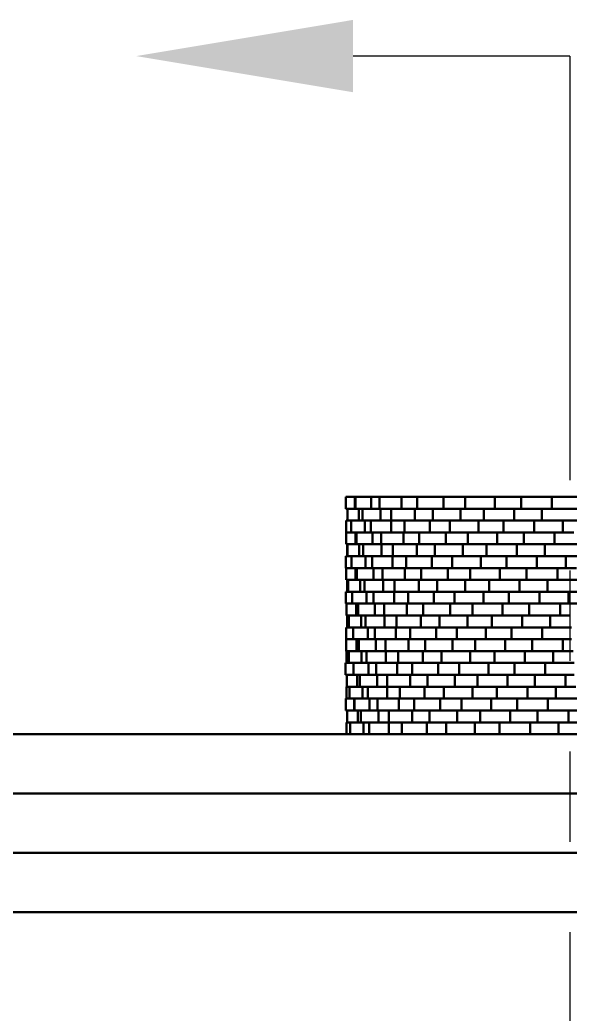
# Model space of a CAD drawing. Header units: inches. Extents: x 1.1 to 16.1, y 0.5 to 10.2.
# Drawn here: x 10.9 to 11.509, y 9.05 to 10.149 of the extents above; entities that cross this region are included whole.
import ezdxf

# ---------------------------------------------------------------- set-up
doc = ezdxf.new("R2010")
doc.units = ezdxf.units.IN
doc.header["$LTSCALE"] = 0.75
doc.header["$MEASUREMENT"] = 0
doc.linetypes.add('PHANTOM2', pattern=[1.25, 0.625, -0.125, 0.125, -0.125, 0.125, -0.125])
doc.layers.add('Annotations', color=7, linetype='Continuous', lineweight=25)
doc.layers.add('Visible', color=7, linetype='Continuous', lineweight=50)

msp = doc.modelspace()

# ---------------------------------------------------------------- linework, layer by layer
at = {"layer": 'Annotations'}
msp.add_line((11.5088, 10.1091), (11.2688, 10.1091), dxfattribs=at)
at = {"layer": 'Annotations', "linetype": 'PHANTOM2', "lineweight": 25}
msp.add_line((11.5088, 10.1091), (11.5088, 5.7923), dxfattribs=at)
at = {"layer": 'Annotations'}
msp.add_solid([(11.2688, 10.0691), (11.0288, 10.1091), (11.2688, 10.1491)], dxfattribs=at)
at = {"layer": 'Visible', "extrusion": (0, 1, 0)}
for p, q in [((11.2609, 9.6218, 0.0084), (11.2706, 9.6218, 0.041)), ((11.2609, 9.6087, 0.0084), (11.2609, 9.6218, 0.0084)), ((11.2706, 9.6218, 0.041), (11.2715, 9.6218, 0.075)), ((11.2706, 9.6087, 0.041), (11.2706, 9.6218, 0.041)), ((11.2715, 9.6218, 0.075), (11.2889, 9.6218, 0.1042)), ((11.2715, 9.6087, 0.075), (11.2715, 9.6218, 0.075)), ((11.2889, 9.6218, 0.1042), (11.2982, 9.6218, 0.1369)), ((11.2889, 9.6087, 0.1042), (11.2889, 9.6218, 0.1042)), ((11.2982, 9.6218, 0.1369), (11.3224, 9.6218, 0.1609)), ((11.2982, 9.6087, 0.1369), (11.2982, 9.6218, 0.1369)), ((11.3224, 9.6218, 0.1609), (11.3396, 9.6218, 0.1902)), ((11.3224, 9.6087, 0.1609), (11.3224, 9.6218, 0.1609)), ((11.3396, 9.6218, 0.1902), (11.3689, 9.6218, 0.2074)), ((11.3396, 9.6087, 0.1902), (11.3396, 9.6218, 0.1902)), ((11.3689, 9.6218, 0.2074), (11.3929, 9.6218, 0.2316)), ((11.3689, 9.6087, 0.2074), (11.3689, 9.6218, 0.2074)), ((11.3929, 9.6218, 0.2316), (11.4256, 9.6218, 0.2409)), ((11.3929, 9.6087, 0.2316), (11.3929, 9.6218, 0.2316)), ((11.4256, 9.6218, 0.2409), (11.4547, 9.6218, 0.2583)), ((11.4256, 9.6087, 0.2409), (11.4256, 9.6218, 0.2409)), ((11.4547, 9.6218, 0.2583), (11.4887, 9.6218, 0.2592)), ((11.4547, 9.6087, 0.2583), (11.4547, 9.6218, 0.2583)), ((11.4887, 9.6218, 0.2592), (11.5213, 9.6218, 0.2689)), ((11.4887, 9.6087, 0.2592), (11.4887, 9.6218, 0.2592)), ((11.2628, 9.6087, 0.0147), (11.2609, 9.6087, 0.0084)), ((11.2628, 9.6087, 0.0319), (11.2709, 9.6087, 0.0524)), ((11.2628, 9.5955, 0.0319), (11.2628, 9.6087, 0.0319)), ((11.2715, 9.6087, 0.075), (11.2709, 9.6087, 0.0524)), ((11.2777, 9.6087, 0.0855), (11.2715, 9.6087, 0.075)), ((11.2752, 9.5955, 0.0635), (11.2752, 9.6087, 0.0635)), ((11.2777, 9.6087, 0.0855), (11.2791, 9.6087, 0.0973)), ((11.2791, 9.6087, 0.0973), (11.292, 9.6087, 0.1152)), ((11.2791, 9.5955, 0.0973), (11.2791, 9.6087, 0.0973)), ((11.2982, 9.6087, 0.1369), (11.292, 9.6087, 0.1152)), ((11.3069, 9.6087, 0.1455), (11.2982, 9.6087, 0.1369)), ((11.299, 9.5955, 0.1248), (11.299, 9.6087, 0.1248)), ((11.3069, 9.6087, 0.1455), (11.3111, 9.6087, 0.1566)), ((11.3111, 9.6087, 0.1566), (11.3282, 9.6087, 0.1708)), ((11.3111, 9.5955, 0.1566), (11.3111, 9.6087, 0.1566)), ((11.3396, 9.6087, 0.1902), (11.3282, 9.6087, 0.1708)), ((11.3373, 9.5955, 0.1783), (11.3373, 9.6087, 0.1783)), ((11.3501, 9.6087, 0.1964), (11.3396, 9.6087, 0.1902)), ((11.3501, 9.6087, 0.1964), (11.357, 9.6087, 0.2061)), ((11.357, 9.6087, 0.2061), (11.377, 9.6087, 0.2156)), ((11.357, 9.5955, 0.2061), (11.357, 9.6087, 0.2061)), ((11.3929, 9.6087, 0.2316), (11.377, 9.6087, 0.2156)), ((11.3877, 9.5955, 0.2206), (11.3877, 9.6087, 0.2206)), ((11.4045, 9.6087, 0.2349), (11.3929, 9.6087, 0.2316)), ((11.4045, 9.6087, 0.2349), (11.4136, 9.6087, 0.2426)), ((11.4136, 9.6087, 0.2426), (11.4355, 9.6087, 0.2468)), ((11.4136, 9.5955, 0.2426), (11.4136, 9.6087, 0.2426)), ((11.4547, 9.6087, 0.2583), (11.4355, 9.6087, 0.2468)), ((11.447, 9.5955, 0.249), (11.447, 9.6087, 0.249)), ((11.4668, 9.6087, 0.2586), (11.4547, 9.6087, 0.2583)), ((11.4668, 9.6087, 0.2586), (11.4776, 9.6087, 0.2639)), ((11.4776, 9.6087, 0.2639), (11.4999, 9.6087, 0.2625)), ((11.4776, 9.5955, 0.2639), (11.4776, 9.6087, 0.2639)), ((11.5213, 9.6087, 0.2689), (11.4999, 9.6087, 0.2625)), ((11.2612, 9.5955, -0.0122), (11.2628, 9.5955, -0.0051)), ((11.2612, 9.5824, -0.0122), (11.2612, 9.5955, -0.0122)), ((11.2666, 9.5955, 0.0417), (11.2628, 9.5955, 0.0319)), ((11.2666, 9.5955, 0.055), (11.2765, 9.5955, 0.0748)), ((11.2666, 9.5824, 0.055), (11.2666, 9.5955, 0.055)), ((11.2791, 9.5955, 0.0973), (11.2765, 9.5955, 0.0748)), ((11.2862, 9.5955, 0.1072), (11.2791, 9.5955, 0.0973)), ((11.2818, 9.5824, 0.0855), (11.2818, 9.5955, 0.0855)), ((11.2862, 9.5955, 0.1072), (11.2886, 9.5955, 0.1188)), ((11.2886, 9.5955, 0.1188), (11.3031, 9.5955, 0.1355)), ((11.2886, 9.5824, 0.1188), (11.2886, 9.5955, 0.1188)), ((11.3111, 9.5955, 0.1566), (11.3031, 9.5955, 0.1355)), ((11.3109, 9.5824, 0.1445), (11.3109, 9.5955, 0.1445)), ((11.3205, 9.5955, 0.1644), (11.3111, 9.5955, 0.1566)), ((11.3205, 9.5955, 0.1644), (11.3257, 9.5955, 0.1751)), ((11.3257, 9.5955, 0.1751), (11.3439, 9.5955, 0.1877)), ((11.3257, 9.5824, 0.1751), (11.3257, 9.5955, 0.1751)), ((11.357, 9.5955, 0.2061), (11.3439, 9.5955, 0.1877)), ((11.3537, 9.5824, 0.1944), (11.3537, 9.5955, 0.1944)), ((11.368, 9.5955, 0.2113), (11.357, 9.5955, 0.2061)), ((11.368, 9.5955, 0.2113), (11.3757, 9.5955, 0.2204)), ((11.3757, 9.5955, 0.2204), (11.3965, 9.5955, 0.2281)), ((11.3757, 9.5824, 0.2204), (11.3757, 9.5955, 0.2204)), ((11.4136, 9.5955, 0.2426), (11.3965, 9.5955, 0.2281)), ((11.4076, 9.5824, 0.2322), (11.4076, 9.5955, 0.2322)), ((11.4256, 9.5955, 0.2449), (11.4136, 9.5955, 0.2426)), ((11.4256, 9.5955, 0.2449), (11.4353, 9.5955, 0.2518)), ((11.4353, 9.5955, 0.2518), (11.4575, 9.5955, 0.2541)), ((11.4353, 9.5824, 0.2518), (11.4353, 9.5955, 0.2518)), ((11.4776, 9.5955, 0.2639), (11.4575, 9.5955, 0.2541)), ((11.4692, 9.5824, 0.2553), (11.4692, 9.5955, 0.2553)), ((11.4897, 9.5955, 0.2632), (11.4776, 9.5955, 0.2639)), ((11.4897, 9.5955, 0.2632), (11.5009, 9.5955, 0.2675)), ((11.5009, 9.5955, 0.2675), (11.523, 9.5955, 0.2642)), ((11.5009, 9.5824, 0.2675), (11.5009, 9.5955, 0.2675)), ((11.2613, 9.5824, -0.012), (11.2612, 9.5824, -0.0122)), ((11.2613, 9.5824, 0.0113), (11.2666, 9.5824, 0.0287)), ((11.2613, 9.5693, 0.0113), (11.2613, 9.5824, 0.0113)), ((11.2721, 9.5824, 0.066), (11.2666, 9.5824, 0.055)), ((11.2713, 9.5693, 0.0438), (11.2713, 9.5824, 0.0438)), ((11.2721, 9.5824, 0.066), (11.2725, 9.5824, 0.0778)), ((11.2725, 9.5824, 0.0778), (11.2841, 9.5824, 0.0966)), ((11.2725, 9.5693, 0.0778), (11.2725, 9.5824, 0.0778)), ((11.2886, 9.5824, 0.1188), (11.2841, 9.5824, 0.0966)), ((11.2966, 9.5824, 0.128), (11.2886, 9.5824, 0.1188)), ((11.2903, 9.5693, 0.1067), (11.2903, 9.5824, 0.1067)), ((11.2966, 9.5824, 0.128), (11.3, 9.5824, 0.1394)), ((11.3, 9.5824, 0.1394), (11.3159, 9.5824, 0.1548)), ((11.3, 9.5693, 0.1394), (11.3, 9.5824, 0.1394)), ((11.3257, 9.5824, 0.1751), (11.3159, 9.5824, 0.1548)), ((11.3244, 9.5693, 0.163), (11.3244, 9.5824, 0.163)), ((11.3358, 9.5824, 0.182), (11.3257, 9.5824, 0.1751)), ((11.3358, 9.5824, 0.182), (11.3418, 9.5824, 0.1922)), ((11.3418, 9.5824, 0.1922), (11.3611, 9.5824, 0.2032)), ((11.3418, 9.5693, 0.1922), (11.3418, 9.5824, 0.1922)), ((11.3757, 9.5824, 0.2204), (11.3611, 9.5824, 0.2032)), ((11.3714, 9.5693, 0.2091), (11.3714, 9.5824, 0.2091)), ((11.3871, 9.5824, 0.2246), (11.3757, 9.5824, 0.2204)), ((11.3871, 9.5824, 0.2246), (11.3956, 9.5824, 0.233)), ((11.3956, 9.5824, 0.233), (11.417, 9.5824, 0.2388)), ((11.3956, 9.5693, 0.233), (11.3956, 9.5824, 0.233)), ((11.4353, 9.5824, 0.2518), (11.417, 9.5824, 0.2388)), ((11.4284, 9.5693, 0.242), (11.4284, 9.5824, 0.242)), ((11.4474, 9.5824, 0.2531), (11.4353, 9.5824, 0.2518)), ((11.4474, 9.5824, 0.2531), (11.4577, 9.5824, 0.2591)), ((11.4577, 9.5824, 0.2591), (11.48, 9.5824, 0.2595)), ((11.4577, 9.5693, 0.2591), (11.4577, 9.5824, 0.2591)), ((11.5009, 9.5824, 0.2675), (11.48, 9.5824, 0.2595)), ((11.4917, 9.5693, 0.2596), (11.4917, 9.5824, 0.2596)), ((11.5129, 9.5824, 0.2657), (11.5009, 9.5824, 0.2675)), ((11.2627, 9.5693, 0.016), (11.2613, 9.5693, 0.0113)), ((11.2623, 9.5562, -0.032), (11.2623, 9.5693, -0.032)), ((11.2627, 9.5693, 0.0354), (11.2718, 9.5693, 0.0575)), ((11.2627, 9.5562, 0.0354), (11.2627, 9.5693, 0.0354)), ((11.2725, 9.5693, 0.0778), (11.2718, 9.5693, 0.0575)), ((11.2782, 9.5693, 0.087), (11.2725, 9.5693, 0.0778)), ((11.2756, 9.5562, 0.0669), (11.2756, 9.5693, 0.0669)), ((11.2782, 9.5693, 0.087), (11.28, 9.5693, 0.1006)), ((11.28, 9.5693, 0.1006), (11.2941, 9.5693, 0.1196)), ((11.28, 9.5562, 0.1006), (11.28, 9.5693, 0.1006)), ((11.3, 9.5693, 0.1394), (11.2941, 9.5693, 0.1196)), ((11.3079, 9.5693, 0.1471), (11.3, 9.5693, 0.1394)), ((11.3003, 9.5562, 0.1279), (11.3003, 9.5693, 0.1279)), ((11.3079, 9.5693, 0.1471), (11.3129, 9.5693, 0.1595)), ((11.3129, 9.5693, 0.1595), (11.331, 9.5693, 0.1742)), ((11.3129, 9.5562, 0.1595), (11.3129, 9.5693, 0.1595)), ((11.3418, 9.5693, 0.1922), (11.331, 9.5693, 0.1742)), ((11.3393, 9.5562, 0.1808), (11.3393, 9.5693, 0.1808)), ((11.3517, 9.5693, 0.1978), (11.3418, 9.5693, 0.1922)), ((11.3517, 9.5693, 0.1978), (11.3594, 9.5693, 0.2083)), ((11.3594, 9.5693, 0.2083), (11.3803, 9.5693, 0.2178)), ((11.3594, 9.5562, 0.2083), (11.3594, 9.5693, 0.2083)), ((11.3956, 9.5693, 0.233), (11.3803, 9.5693, 0.2178)), ((11.3903, 9.5562, 0.2224), (11.3903, 9.5693, 0.2224)), ((11.4069, 9.5693, 0.2361), (11.3956, 9.5693, 0.233)), ((11.4069, 9.5693, 0.2361), (11.4166, 9.5693, 0.2441)), ((11.4166, 9.5693, 0.2441), (11.4387, 9.5693, 0.248)), ((11.4166, 9.5562, 0.2441), (11.4166, 9.5693, 0.2441)), ((11.4577, 9.5693, 0.2591), (11.4387, 9.5693, 0.248)), ((11.45, 9.5562, 0.25), (11.45, 9.5693, 0.25)), ((11.4699, 9.5693, 0.2593), (11.4577, 9.5693, 0.2591)), ((11.4699, 9.5693, 0.2593), (11.4808, 9.5693, 0.2644)), ((11.4808, 9.5693, 0.2644), (11.5028, 9.5693, 0.2628)), ((11.4808, 9.5562, 0.2644), (11.4808, 9.5693, 0.2644)), ((11.5244, 9.5693, 0.269), (11.5028, 9.5693, 0.2628)), ((11.2606, 9.5562, -0.0086), (11.2627, 9.5562, 0.0008)), ((11.2606, 9.543, -0.0086), (11.2606, 9.5562, -0.0086)), ((11.2669, 9.5562, 0.0457), (11.2627, 9.5562, 0.0354)), ((11.2669, 9.5562, 0.0586), (11.2771, 9.5562, 0.0783)), ((11.2669, 9.543, 0.0586), (11.2669, 9.5562, 0.0586)), ((11.28, 9.5562, 0.1006), (11.2771, 9.5562, 0.0783)), ((11.2872, 9.5562, 0.1104), (11.28, 9.5562, 0.1006)), ((11.2825, 9.543, 0.0888), (11.2825, 9.5562, 0.0888)), ((11.2872, 9.5562, 0.1104), (11.2898, 9.5562, 0.122)), ((11.2898, 9.5562, 0.122), (11.3046, 9.5562, 0.1386)), ((11.2898, 9.543, 0.122), (11.2898, 9.5562, 0.122)), ((11.3129, 9.5562, 0.1595), (11.3046, 9.5562, 0.1386)), ((11.3124, 9.543, 0.1474), (11.3124, 9.5562, 0.1474)), ((11.3223, 9.5562, 0.1671), (11.3129, 9.5562, 0.1595)), ((11.3223, 9.5562, 0.1671), (11.3277, 9.5562, 0.1778)), ((11.3277, 9.5562, 0.1778), (11.3462, 9.5562, 0.1902)), ((11.3277, 9.543, 0.1778), (11.3277, 9.5562, 0.1778)), ((11.3594, 9.5562, 0.2083), (11.3462, 9.5562, 0.1902)), ((11.3559, 9.543, 0.1968), (11.3559, 9.5562, 0.1968)), ((11.3704, 9.5562, 0.2133), (11.3594, 9.5562, 0.2083)), ((11.3704, 9.5562, 0.2133), (11.3783, 9.5562, 0.2224)), ((11.3783, 9.5562, 0.2224), (11.3993, 9.5562, 0.2298)), ((11.3783, 9.543, 0.2224), (11.3783, 9.5562, 0.2224)), ((11.4166, 9.5562, 0.2441), (11.3993, 9.5562, 0.2298)), ((11.4103, 9.543, 0.2337), (11.4103, 9.5562, 0.2337)), ((11.4284, 9.5562, 0.2462), (11.4166, 9.5562, 0.2441)), ((11.4284, 9.5562, 0.2462), (11.4384, 9.5562, 0.253)), ((11.4384, 9.5562, 0.253), (11.4607, 9.5562, 0.255)), ((11.4384, 9.543, 0.253), (11.4384, 9.5562, 0.253)), ((11.4808, 9.5562, 0.2644), (11.4607, 9.5562, 0.255)), ((11.4722, 9.543, 0.256), (11.4722, 9.5562, 0.256)), ((11.4928, 9.5562, 0.2636), (11.4808, 9.5562, 0.2644)), ((11.4928, 9.5562, 0.2636), (11.5042, 9.5562, 0.2677)), ((11.5042, 9.5562, 0.2677), (11.5263, 9.5562, 0.2641)), ((11.5042, 9.543, 0.2677), (11.5042, 9.5562, 0.2677)), ((11.261, 9.543, -0.0069), (11.2606, 9.543, -0.0086)), ((11.261, 9.543, 0.0149), (11.2669, 9.543, 0.0334)), ((11.261, 9.5299, 0.0149), (11.261, 9.543, 0.0149)), ((11.2725, 9.543, 0.0694), (11.2669, 9.543, 0.0586)), ((11.2714, 9.5299, 0.0473), (11.2714, 9.543, 0.0473)), ((11.2725, 9.543, 0.0694), (11.2731, 9.543, 0.0813)), ((11.2731, 9.543, 0.0813), (11.285, 9.543, 0.1)), ((11.2731, 9.5299, 0.0813), (11.2731, 9.543, 0.0813)), ((11.2898, 9.543, 0.122), (11.285, 9.543, 0.1)), ((11.2979, 9.543, 0.1311), (11.2898, 9.543, 0.122)), ((11.2913, 9.5299, 0.11), (11.2913, 9.543, 0.11)), ((11.2979, 9.543, 0.1311), (11.3014, 9.543, 0.1425)), ((11.3014, 9.543, 0.1425), (11.3176, 9.543, 0.1577)), ((11.3014, 9.5299, 0.1425), (11.3014, 9.543, 0.1425)), ((11.3277, 9.543, 0.1778), (11.3176, 9.543, 0.1577)), ((11.3262, 9.5299, 0.1658), (11.3262, 9.543, 0.1658)), ((11.3378, 9.543, 0.1846), (11.3277, 9.543, 0.1778)), ((11.3378, 9.543, 0.1846), (11.344, 9.543, 0.1947)), ((11.344, 9.543, 0.1947), (11.3635, 9.543, 0.2055)), ((11.344, 9.5299, 0.1947), (11.344, 9.543, 0.1947)), ((11.3783, 9.543, 0.2224), (11.3635, 9.543, 0.2055)), ((11.3738, 9.5299, 0.2112), (11.3738, 9.543, 0.2112)), ((11.3897, 9.543, 0.2264), (11.3783, 9.543, 0.2224)), ((11.3897, 9.543, 0.2264), (11.3983, 9.543, 0.2348)), ((11.3983, 9.543, 0.2348), (11.4199, 9.543, 0.2404)), ((11.3983, 9.5299, 0.2348), (11.3983, 9.543, 0.2348)), ((11.4384, 9.543, 0.253), (11.4199, 9.543, 0.2404)), ((11.4312, 9.5299, 0.2433), (11.4312, 9.543, 0.2433)), ((11.4503, 9.543, 0.2541), (11.4384, 9.543, 0.253)), ((11.4503, 9.543, 0.2541), (11.4608, 9.543, 0.26)), ((11.4608, 9.543, 0.26), (11.4833, 9.543, 0.2601)), ((11.4608, 9.5299, 0.26), (11.4608, 9.543, 0.26)), ((11.5042, 9.543, 0.2677), (11.4833, 9.543, 0.2601)), ((11.4949, 9.5299, 0.2601), (11.4949, 9.543, 0.2601)), ((11.516, 9.543, 0.2658), (11.5042, 9.543, 0.2677)), ((11.2634, 9.5299, 0.0224), (11.261, 9.5299, 0.0149)), ((11.2622, 9.5168, -0.0291), (11.2622, 9.5299, -0.0291)), ((11.2634, 9.5299, 0.0383), (11.272, 9.5299, 0.0587)), ((11.2634, 9.5168, 0.0383), (11.2634, 9.5299, 0.0383)), ((11.2731, 9.5299, 0.0813), (11.272, 9.5299, 0.0587)), ((11.2797, 9.5299, 0.0916), (11.2731, 9.5299, 0.0813)), ((11.2766, 9.5168, 0.0697), (11.2766, 9.5299, 0.0697)), ((11.2797, 9.5299, 0.0916), (11.2813, 9.5299, 0.1033)), ((11.2813, 9.5299, 0.1033), (11.2947, 9.5299, 0.121)), ((11.2813, 9.5168, 0.1033), (11.2813, 9.5299, 0.1033)), ((11.3014, 9.5299, 0.1425), (11.2947, 9.5299, 0.121)), ((11.3103, 9.5299, 0.1508), (11.3014, 9.5299, 0.1425)), ((11.3019, 9.5168, 0.1304), (11.3019, 9.5299, 0.1304)), ((11.3103, 9.5299, 0.1508), (11.3148, 9.5299, 0.1619)), ((11.3148, 9.5299, 0.1619), (11.3322, 9.5299, 0.1756)), ((11.3148, 9.5168, 0.1619), (11.3148, 9.5299, 0.1619)), ((11.344, 9.5299, 0.1947), (11.3322, 9.5299, 0.1756)), ((11.3415, 9.5168, 0.1829), (11.3415, 9.5299, 0.1829)), ((11.3547, 9.5299, 0.2006), (11.344, 9.5299, 0.1947)), ((11.3547, 9.5299, 0.2006), (11.3618, 9.5299, 0.2102)), ((11.3618, 9.5299, 0.2102), (11.3822, 9.5299, 0.2192)), ((11.3618, 9.5168, 0.2102), (11.3618, 9.5299, 0.2102)), ((11.3983, 9.5299, 0.2348), (11.3822, 9.5299, 0.2192)), ((11.3929, 9.5168, 0.224), (11.3929, 9.5299, 0.224)), ((11.41, 9.5299, 0.2378), (11.3983, 9.5299, 0.2348)), ((11.41, 9.5299, 0.2378), (11.4194, 9.5299, 0.2453)), ((11.4194, 9.5299, 0.2453), (11.4414, 9.5299, 0.249)), ((11.4194, 9.5168, 0.2453), (11.4194, 9.5299, 0.2453)), ((11.4608, 9.5299, 0.26), (11.4414, 9.5299, 0.249)), ((11.4529, 9.5168, 0.251), (11.4529, 9.5299, 0.251)), ((11.4729, 9.5299, 0.26), (11.4608, 9.5299, 0.26)), ((11.4729, 9.5299, 0.26), (11.4839, 9.5299, 0.2651)), ((11.4839, 9.5299, 0.2651), (11.5062, 9.5299, 0.2631)), ((11.4839, 9.5168, 0.2651), (11.4839, 9.5299, 0.2651)), ((11.5277, 9.5299, 0.2689), (11.5062, 9.5299, 0.2631)), ((11.2608, 9.5168, -0.0057), (11.2634, 9.5168, 0.0052)), ((11.2608, 9.5037, -0.0057), (11.2608, 9.5168, -0.0057)), ((11.2678, 9.5168, 0.0489), (11.2634, 9.5168, 0.0383)), ((11.2678, 9.5168, 0.0614), (11.2782, 9.5168, 0.081)), ((11.2678, 9.5037, 0.0614), (11.2678, 9.5168, 0.0614)), ((11.2813, 9.5168, 0.1033), (11.2782, 9.5168, 0.081)), ((11.2887, 9.5168, 0.113), (11.2813, 9.5168, 0.1033)), ((11.2837, 9.5037, 0.0915), (11.2837, 9.5168, 0.0915)), ((11.2887, 9.5168, 0.113), (11.2913, 9.5168, 0.1246)), ((11.2913, 9.5168, 0.1246), (11.3063, 9.5168, 0.141)), ((11.2913, 9.5037, 0.1246), (11.2913, 9.5168, 0.1246)), ((11.3148, 9.5168, 0.1619), (11.3063, 9.5168, 0.141)), ((11.3142, 9.5037, 0.1498), (11.3142, 9.5168, 0.1498)), ((11.3244, 9.5168, 0.1694), (11.3148, 9.5168, 0.1619)), ((11.3244, 9.5168, 0.1694), (11.3298, 9.5168, 0.18)), ((11.3298, 9.5168, 0.18), (11.3484, 9.5168, 0.1922)), ((11.3298, 9.5037, 0.18), (11.3298, 9.5168, 0.18)), ((11.3618, 9.5168, 0.2102), (11.3484, 9.5168, 0.1922)), ((11.3582, 9.5037, 0.1987), (11.3582, 9.5168, 0.1987)), ((11.3729, 9.5168, 0.2151), (11.3618, 9.5168, 0.2102)), ((11.3729, 9.5168, 0.2151), (11.3809, 9.5168, 0.2241)), ((11.3809, 9.5168, 0.2241), (11.4019, 9.5168, 0.2313)), ((11.3809, 9.5037, 0.2241), (11.3809, 9.5168, 0.2241)), ((11.4194, 9.5168, 0.2453), (11.4019, 9.5168, 0.2313)), ((11.413, 9.5037, 0.2351), (11.413, 9.5168, 0.2351)), ((11.4313, 9.5168, 0.2473), (11.4194, 9.5168, 0.2453)), ((11.4313, 9.5168, 0.2473), (11.4413, 9.5168, 0.254)), ((11.4413, 9.5168, 0.254), (11.4635, 9.5168, 0.2558)), ((11.4413, 9.5037, 0.254), (11.4413, 9.5168, 0.254)), ((11.4839, 9.5168, 0.2651), (11.4635, 9.5168, 0.2558)), ((11.4752, 9.5037, 0.2567), (11.4752, 9.5168, 0.2567)), ((11.4958, 9.5168, 0.264), (11.4839, 9.5168, 0.2651)), ((11.4958, 9.5168, 0.264), (11.5072, 9.5168, 0.2681)), ((11.5072, 9.5168, 0.2681), (11.5293, 9.5168, 0.2642)), ((11.5072, 9.5037, 0.2681), (11.5072, 9.5168, 0.2681)), ((11.2614, 9.5037, -0.0031), (11.2608, 9.5037, -0.0057)), ((11.2614, 9.5037, 0.0178), (11.2678, 9.5037, 0.037)), ((11.2614, 9.4905, 0.0178), (11.2614, 9.5037, 0.0178)), ((11.2735, 9.5037, 0.0722), (11.2678, 9.5037, 0.0614)), ((11.2722, 9.4905, 0.0501), (11.2722, 9.5037, 0.0501)), ((11.2735, 9.5037, 0.0722), (11.2743, 9.5037, 0.084)), ((11.2743, 9.5037, 0.084), (11.2863, 9.5037, 0.1026)), ((11.2743, 9.4905, 0.084), (11.2743, 9.5037, 0.084)), ((11.2913, 9.5037, 0.1246), (11.2863, 9.5037, 0.1026)), ((11.2995, 9.5037, 0.1336), (11.2913, 9.5037, 0.1246)), ((11.2927, 9.4905, 0.1126), (11.2927, 9.5037, 0.1126)), ((11.2995, 9.5037, 0.1336), (11.3032, 9.5037, 0.1449)), ((11.3032, 9.5037, 0.1449), (11.3195, 9.5037, 0.16)), ((11.3032, 9.4905, 0.1449), (11.3032, 9.5037, 0.1449)), ((11.3298, 9.5037, 0.18), (11.3195, 9.5037, 0.16)), ((11.3282, 9.4905, 0.168), (11.3282, 9.5037, 0.168)), ((11.34, 9.5037, 0.1867), (11.3298, 9.5037, 0.18)), ((11.34, 9.5037, 0.1867), (11.3464, 9.5037, 0.1967)), ((11.3464, 9.5037, 0.1967), (11.3659, 9.5037, 0.2073)), ((11.3464, 9.4905, 0.1967), (11.3464, 9.5037, 0.1967)), ((11.3809, 9.5037, 0.2241), (11.3659, 9.5037, 0.2073)), ((11.3763, 9.4905, 0.2129), (11.3763, 9.5037, 0.2129)), ((11.3923, 9.5037, 0.228), (11.3809, 9.5037, 0.2241)), ((11.3923, 9.5037, 0.228), (11.4011, 9.5037, 0.2362)), ((11.4011, 9.5037, 0.2362), (11.4227, 9.5037, 0.2415)), ((11.4011, 9.4905, 0.2362), (11.4011, 9.5037, 0.2362)), ((11.4413, 9.5037, 0.254), (11.4227, 9.5037, 0.2415)), ((11.4341, 9.4905, 0.2444), (11.4341, 9.5037, 0.2444)), ((11.4533, 9.5037, 0.255), (11.4413, 9.5037, 0.254)), ((11.4533, 9.5037, 0.255), (11.4638, 9.5037, 0.2608)), ((11.4638, 9.5037, 0.2608), (11.4862, 9.5037, 0.2606)), ((11.4638, 9.4905, 0.2608), (11.4638, 9.5037, 0.2608)), ((11.5072, 9.5037, 0.2681), (11.4862, 9.5037, 0.2606)), ((11.4979, 9.4905, 0.2605), (11.4979, 9.5037, 0.2605)), ((11.5191, 9.5037, 0.266), (11.5072, 9.5037, 0.2681)), ((11.2641, 9.4905, 0.0258), (11.2614, 9.4905, 0.0178)), ((11.2622, 9.4774, -0.0263), (11.2622, 9.4905, -0.0263)), ((11.2641, 9.4905, 0.0412), (11.2729, 9.4905, 0.0614)), ((11.2641, 9.4774, 0.0412), (11.2641, 9.4905, 0.0412)), ((11.2743, 9.4905, 0.084), (11.2729, 9.4905, 0.0614)), ((11.2809, 9.4905, 0.0943), (11.2743, 9.4905, 0.084)), ((11.2776, 9.4774, 0.0723), (11.2776, 9.4905, 0.0723)), ((11.2809, 9.4905, 0.0943), (11.2827, 9.4905, 0.106)), ((11.2827, 9.4905, 0.106), (11.2963, 9.4905, 0.1234)), ((11.2827, 9.4774, 0.106), (11.2827, 9.4905, 0.106)), ((11.3032, 9.4905, 0.1449), (11.2963, 9.4905, 0.1234)), ((11.3122, 9.4905, 0.1532), (11.3032, 9.4905, 0.1449)), ((11.3035, 9.4774, 0.1328), (11.3035, 9.4905, 0.1328)), ((11.3122, 9.4905, 0.1532), (11.3168, 9.4905, 0.1641)), ((11.3168, 9.4905, 0.1641), (11.3343, 9.4905, 0.1777)), ((11.3168, 9.4774, 0.1641), (11.3168, 9.4905, 0.1641)), ((11.3464, 9.4905, 0.1967), (11.3343, 9.4905, 0.1777)), ((11.3437, 9.4774, 0.1849), (11.3437, 9.4905, 0.1849)), ((11.3571, 9.4905, 0.2025), (11.3464, 9.4905, 0.1967)), ((11.3571, 9.4905, 0.2025), (11.3643, 9.4905, 0.212)), ((11.3643, 9.4905, 0.212), (11.3847, 9.4905, 0.2208)), ((11.3643, 9.4774, 0.212), (11.3643, 9.4905, 0.212)), ((11.4011, 9.4905, 0.2362), (11.3847, 9.4905, 0.2208)), ((11.3955, 9.4774, 0.2254), (11.3955, 9.4905, 0.2254)), ((11.4128, 9.4905, 0.2391), (11.4011, 9.4905, 0.2362)), ((11.4128, 9.4905, 0.2391), (11.4222, 9.4905, 0.2465)), ((11.4222, 9.4905, 0.2465), (11.4442, 9.4905, 0.25)), ((11.4222, 9.4774, 0.2465), (11.4222, 9.4905, 0.2465)), ((11.4638, 9.4905, 0.2608), (11.4442, 9.4905, 0.25)), ((11.4558, 9.4774, 0.2518), (11.4558, 9.4905, 0.2518)), ((11.4759, 9.4905, 0.2607), (11.4638, 9.4905, 0.2608)), ((11.4759, 9.4905, 0.2607), (11.4869, 9.4905, 0.2656)), ((11.4869, 9.4905, 0.2656), (11.5092, 9.4905, 0.2634)), ((11.4869, 9.4774, 0.2656), (11.4869, 9.4905, 0.2656)), ((11.261, 9.4774, -0.0028), (11.2641, 9.4774, 0.0094)), ((11.261, 9.4643, -0.0028), (11.261, 9.4774, -0.0028)), ((11.2688, 9.4774, 0.0519), (11.2641, 9.4774, 0.0412)), ((11.2688, 9.4774, 0.0642), (11.2793, 9.4774, 0.0836)), ((11.2688, 9.4643, 0.0642), (11.2688, 9.4774, 0.0642)), ((11.2827, 9.4774, 0.106), (11.2793, 9.4774, 0.0836)), ((11.2902, 9.4774, 0.1156), (11.2827, 9.4774, 0.106)), ((11.285, 9.4643, 0.0941), (11.285, 9.4774, 0.0941)), ((11.2902, 9.4774, 0.1156), (11.2929, 9.4774, 0.1271)), ((11.2929, 9.4774, 0.1271), (11.308, 9.4774, 0.1433)), ((11.2929, 9.4643, 0.1271), (11.2929, 9.4774, 0.1271)), ((11.3168, 9.4774, 0.1641), (11.308, 9.4774, 0.1433)), ((11.3161, 9.4643, 0.152), (11.3161, 9.4774, 0.152)), ((11.3264, 9.4774, 0.1716), (11.3168, 9.4774, 0.1641)), ((11.3264, 9.4774, 0.1716), (11.332, 9.4774, 0.1821)), ((11.332, 9.4774, 0.1821), (11.3506, 9.4774, 0.1941)), ((11.332, 9.4643, 0.1821), (11.332, 9.4774, 0.1821)), ((11.3643, 9.4774, 0.212), (11.3506, 9.4774, 0.1941)), ((11.3606, 9.4643, 0.2005), (11.3606, 9.4774, 0.2005)), ((11.3755, 9.4774, 0.2168), (11.3643, 9.4774, 0.212)), ((11.3755, 9.4774, 0.2168), (11.3835, 9.4774, 0.2256)), ((11.3835, 9.4774, 0.2256), (11.4046, 9.4774, 0.2326)), ((11.3835, 9.4643, 0.2256), (11.3835, 9.4774, 0.2256)), ((11.4222, 9.4774, 0.2465), (11.4046, 9.4774, 0.2326)), ((11.4158, 9.4643, 0.2363), (11.4158, 9.4774, 0.2363)), ((11.4342, 9.4774, 0.2484), (11.4222, 9.4774, 0.2465)), ((11.4342, 9.4774, 0.2484), (11.4442, 9.4774, 0.255)), ((11.4442, 9.4774, 0.255), (11.4664, 9.4774, 0.2565)), ((11.4442, 9.4643, 0.255), (11.4442, 9.4774, 0.255)), ((11.4869, 9.4774, 0.2656), (11.4664, 9.4774, 0.2565)), ((11.4781, 9.4643, 0.2573), (11.4781, 9.4774, 0.2573)), ((11.4989, 9.4774, 0.2644), (11.4869, 9.4774, 0.2656)), ((11.4989, 9.4774, 0.2644), (11.5103, 9.4774, 0.2683)), ((11.2612, 9.4643, -0.0021), (11.261, 9.4643, -0.0028)), ((11.2612, 9.4643, 0.0214), (11.2688, 9.4643, 0.043)), ((11.2612, 9.4512, 0.0214), (11.2612, 9.4643, 0.0214)), ((11.274, 9.4643, 0.0738), (11.2688, 9.4643, 0.0642)), ((11.2724, 9.4512, 0.0535), (11.2724, 9.4643, 0.0535)), ((11.274, 9.4643, 0.0738), (11.275, 9.4643, 0.0874)), ((11.275, 9.4643, 0.0874), (11.2881, 9.4643, 0.1071)), ((11.275, 9.4512, 0.0874), (11.275, 9.4643, 0.0874)), ((11.2929, 9.4643, 0.1271), (11.2881, 9.4643, 0.1071)), ((11.3005, 9.4643, 0.1353), (11.2929, 9.4643, 0.1271)), ((11.2939, 9.4512, 0.1157), (11.2939, 9.4643, 0.1157)), ((11.3005, 9.4643, 0.1353), (11.3048, 9.4643, 0.1479)), ((11.3048, 9.4643, 0.1479), (11.3221, 9.4643, 0.1635)), ((11.3048, 9.4512, 0.1479), (11.3048, 9.4643, 0.1479)), ((11.332, 9.4643, 0.1821), (11.3221, 9.4643, 0.1635)), ((11.3301, 9.4512, 0.1706), (11.3301, 9.4643, 0.1706)), ((11.3416, 9.4643, 0.1882), (11.332, 9.4643, 0.1821)), ((11.3416, 9.4643, 0.1882), (11.3486, 9.4643, 0.1991)), ((11.3486, 9.4643, 0.1991), (11.369, 9.4643, 0.2097)), ((11.3486, 9.4512, 0.1991), (11.3486, 9.4643, 0.1991)), ((11.3835, 9.4643, 0.2256), (11.369, 9.4643, 0.2097)), ((11.3788, 9.4512, 0.2148), (11.3788, 9.4643, 0.2148)), ((11.3946, 9.4643, 0.2293), (11.3835, 9.4643, 0.2256)), ((11.3946, 9.4643, 0.2293), (11.4039, 9.4643, 0.2378)), ((11.4039, 9.4643, 0.2378), (11.4258, 9.4643, 0.2429)), ((11.4039, 9.4512, 0.2378), (11.4039, 9.4643, 0.2378)), ((11.4442, 9.4643, 0.255), (11.4258, 9.4643, 0.2429)), ((11.437, 9.4512, 0.2455), (11.437, 9.4643, 0.2455)), ((11.4563, 9.4643, 0.2558), (11.4442, 9.4643, 0.255)), ((11.4563, 9.4643, 0.2558), (11.467, 9.4643, 0.2615)), ((11.467, 9.4643, 0.2615), (11.489, 9.4643, 0.261)), ((11.467, 9.4512, 0.2615), (11.467, 9.4643, 0.2615)), ((11.5103, 9.4643, 0.2683), (11.489, 9.4643, 0.261)), ((11.501, 9.4512, 0.2607), (11.501, 9.4643, 0.2607)), ((11.2642, 9.4512, 0.0299), (11.2612, 9.4512, 0.0214)), ((11.2614, 9.4381, -0.0227), (11.2614, 9.4512, -0.0227)), ((11.2642, 9.4512, 0.0447), (11.2733, 9.4512, 0.0649)), ((11.2642, 9.4381, 0.0447), (11.2642, 9.4512, 0.0447)), ((11.275, 9.4512, 0.0874), (11.2733, 9.4512, 0.0649)), ((11.2817, 9.4512, 0.0975), (11.275, 9.4512, 0.0874)), ((11.2782, 9.4381, 0.0757), (11.2782, 9.4512, 0.0757)), ((11.2817, 9.4512, 0.0975), (11.2837, 9.4512, 0.1093)), ((11.2837, 9.4512, 0.1093), (11.2976, 9.4512, 0.1266)), ((11.2837, 9.4381, 0.1093), (11.2837, 9.4512, 0.1093)), ((11.3048, 9.4512, 0.1479), (11.2976, 9.4512, 0.1266)), ((11.3138, 9.4512, 0.156), (11.3048, 9.4512, 0.1479)), ((11.3049, 9.4381, 0.1358), (11.3049, 9.4512, 0.1358)), ((11.3138, 9.4512, 0.156), (11.3186, 9.4512, 0.167)), ((11.3186, 9.4512, 0.167), (11.3364, 9.4512, 0.1803)), ((11.3186, 9.4381, 0.167), (11.3186, 9.4512, 0.167)), ((11.3486, 9.4512, 0.1991), (11.3364, 9.4512, 0.1803)), ((11.3458, 9.4381, 0.1874), (11.3458, 9.4512, 0.1874)), ((11.3594, 9.4512, 0.2047), (11.3486, 9.4512, 0.1991)), ((11.3594, 9.4512, 0.2047), (11.3668, 9.4512, 0.2141)), ((11.3668, 9.4512, 0.2141), (11.3874, 9.4512, 0.2227)), ((11.3668, 9.4381, 0.2141), (11.3668, 9.4512, 0.2141)), ((11.4039, 9.4512, 0.2378), (11.3874, 9.4512, 0.2227)), ((11.3982, 9.4381, 0.2272), (11.3982, 9.4512, 0.2272)), ((11.4156, 9.4512, 0.2405), (11.4039, 9.4512, 0.2378)), ((11.4156, 9.4512, 0.2405), (11.4252, 9.4512, 0.2479)), ((11.4252, 9.4512, 0.2479), (11.4474, 9.4512, 0.251)), ((11.4252, 9.4381, 0.2479), (11.4252, 9.4512, 0.2479)), ((11.467, 9.4512, 0.2615), (11.4474, 9.4512, 0.251)), ((11.4589, 9.4381, 0.2527), (11.4589, 9.4512, 0.2527)), ((11.479, 9.4512, 0.2612), (11.467, 9.4512, 0.2615)), ((11.479, 9.4512, 0.2612), (11.4901, 9.4512, 0.266)), ((11.4901, 9.4512, 0.266), (11.5125, 9.4512, 0.2635)), ((11.4901, 9.4381, 0.266), (11.4901, 9.4512, 0.266)), ((11.2605, 9.4381, 0.0008), (11.2642, 9.4381, 0.0147)), ((11.2605, 9.4249, 0.0008), (11.2605, 9.4381, 0.0008)), ((11.2692, 9.4381, 0.0558), (11.2642, 9.4381, 0.0447)), ((11.2692, 9.4381, 0.0677), (11.28, 9.4381, 0.087)), ((11.2692, 9.4249, 0.0677), (11.2692, 9.4381, 0.0677)), ((11.2837, 9.4381, 0.1093), (11.28, 9.4381, 0.087)), ((11.2913, 9.4381, 0.1188), (11.2837, 9.4381, 0.1093)), ((11.2858, 9.4249, 0.0974), (11.2858, 9.4381, 0.0974)), ((11.2913, 9.4381, 0.1188), (11.2942, 9.4381, 0.1303)), ((11.2942, 9.4381, 0.1303), (11.3096, 9.4381, 0.1464)), ((11.2942, 9.4249, 0.1303), (11.2942, 9.4381, 0.1303)), ((11.3186, 9.4381, 0.167), (11.3096, 9.4381, 0.1464)), ((11.3177, 9.4249, 0.1549), (11.3177, 9.4381, 0.1549)), ((11.3283, 9.4381, 0.1742), (11.3186, 9.4381, 0.167)), ((11.3283, 9.4381, 0.1742), (11.334, 9.4381, 0.1847)), ((11.334, 9.4381, 0.1847), (11.353, 9.4381, 0.1965)), ((11.334, 9.4249, 0.1847), (11.334, 9.4381, 0.1847)), ((11.3668, 9.4381, 0.2141), (11.353, 9.4381, 0.1965)), ((11.3629, 9.4249, 0.2027), (11.3629, 9.4381, 0.2027)), ((11.3779, 9.4381, 0.2188), (11.3668, 9.4381, 0.2141)), ((11.3779, 9.4381, 0.2188), (11.3862, 9.4381, 0.2276)), ((11.3862, 9.4381, 0.2276), (11.4075, 9.4381, 0.2343)), ((11.3862, 9.4249, 0.2276), (11.3862, 9.4381, 0.2276)), ((11.4252, 9.4381, 0.2479), (11.4075, 9.4381, 0.2343)), ((11.4186, 9.4249, 0.2378), (11.4186, 9.4381, 0.2378)), ((11.4371, 9.4381, 0.2496), (11.4252, 9.4381, 0.2479)), ((11.4371, 9.4381, 0.2496), (11.4473, 9.4381, 0.2561)), ((11.4473, 9.4381, 0.2561), (11.4696, 9.4381, 0.2573)), ((11.4473, 9.4249, 0.2561), (11.4473, 9.4381, 0.2561)), ((11.4901, 9.4381, 0.266), (11.4696, 9.4381, 0.2573)), ((11.4812, 9.4249, 0.2579), (11.4812, 9.4381, 0.2579)), ((11.502, 9.4381, 0.2647), (11.4901, 9.4381, 0.266)), ((11.502, 9.4381, 0.2647), (11.5136, 9.4381, 0.2685)), ((11.2617, 9.4249, 0.0053), (11.2605, 9.4249, 0.0008)), ((11.2617, 9.4249, 0.0243), (11.2692, 9.4249, 0.045)), ((11.2617, 9.4118, 0.0243), (11.2617, 9.4249, 0.0243)), ((11.2751, 9.4249, 0.0784), (11.2692, 9.4249, 0.0677)), ((11.2733, 9.4118, 0.0563), (11.2733, 9.4249, 0.0563)), ((11.2751, 9.4249, 0.0784), (11.2762, 9.4249, 0.0902)), ((11.2762, 9.4249, 0.0902), (11.2887, 9.4249, 0.1085)), ((11.2762, 9.4118, 0.0902), (11.2762, 9.4249, 0.0902)), ((11.2942, 9.4249, 0.1303), (11.2887, 9.4249, 0.1085)), ((11.3026, 9.4249, 0.1391), (11.2942, 9.4249, 0.1303)), ((11.2953, 9.4118, 0.1183), (11.2953, 9.4249, 0.1183)), ((11.3026, 9.4249, 0.1391), (11.3066, 9.4249, 0.1504)), ((11.3066, 9.4249, 0.1504), (11.3233, 9.4249, 0.165)), ((11.3066, 9.4118, 0.1504), (11.3066, 9.4249, 0.1504)), ((11.334, 9.4249, 0.1847), (11.3233, 9.4249, 0.165)), ((11.3321, 9.4118, 0.1728), (11.3321, 9.4249, 0.1728)), ((11.3443, 9.4249, 0.1912), (11.334, 9.4249, 0.1847)), ((11.3443, 9.4249, 0.1912), (11.351, 9.4249, 0.2011)), ((11.351, 9.4249, 0.2011), (11.3709, 9.4249, 0.2112)), ((11.351, 9.4118, 0.2011), (11.351, 9.4249, 0.2011)), ((11.3862, 9.4249, 0.2276), (11.3709, 9.4249, 0.2112)), ((11.3813, 9.4118, 0.2165), (11.3813, 9.4249, 0.2165)), ((11.3977, 9.4249, 0.2312), (11.3862, 9.4249, 0.2276)), ((11.3977, 9.4249, 0.2312), (11.4066, 9.4249, 0.2392)), ((11.4066, 9.4249, 0.2392), (11.4284, 9.4249, 0.244)), ((11.4066, 9.4118, 0.2392), (11.4066, 9.4249, 0.2392)), ((11.4473, 9.4249, 0.2561), (11.4284, 9.4249, 0.244)), ((11.4398, 9.4118, 0.2466), (11.4398, 9.4249, 0.2466)), ((11.4593, 9.4249, 0.2567), (11.4473, 9.4249, 0.2561)), ((11.4593, 9.4249, 0.2567), (11.47, 9.4249, 0.2623)), ((11.47, 9.4249, 0.2623), (11.4924, 9.4249, 0.2615)), ((11.47, 9.4118, 0.2623), (11.47, 9.4249, 0.2623)), ((11.5136, 9.4249, 0.2685), (11.4924, 9.4249, 0.2615)), ((11.504, 9.4118, 0.2612), (11.504, 9.4249, 0.2612)), ((11.2614, 9.4118, -0.0197), (11.2617, 9.4118, -0.0181)), ((11.2614, 9.3987, -0.0197), (11.2614, 9.4118, -0.0197)), ((11.2649, 9.4118, 0.0332), (11.2617, 9.4118, 0.0243)), ((11.2649, 9.4118, 0.0476), (11.2742, 9.4118, 0.0677)), ((11.2649, 9.3987, 0.0476), (11.2649, 9.4118, 0.0476)), ((11.2762, 9.4118, 0.0902), (11.2742, 9.4118, 0.0677)), ((11.283, 9.4118, 0.1003), (11.2762, 9.4118, 0.0902)), ((11.2792, 9.3987, 0.0785), (11.2792, 9.4118, 0.0785)), ((11.283, 9.4118, 0.1003), (11.2851, 9.4118, 0.112)), ((11.2851, 9.4118, 0.112), (11.2991, 9.4118, 0.1291)), ((11.2851, 9.3987, 0.112), (11.2851, 9.4118, 0.112)), ((11.3066, 9.4118, 0.1504), (11.2991, 9.4118, 0.1291)), ((11.3066, 9.3987, 0.1383), (11.3066, 9.4118, 0.1383)), ((11.3157, 9.4118, 0.1584), (11.3066, 9.4118, 0.1504)), ((11.3157, 9.4118, 0.1584), (11.3206, 9.4118, 0.1693)), ((11.3206, 9.4118, 0.1693), (11.3385, 9.4118, 0.1824)), ((11.3206, 9.3987, 0.1693), (11.3206, 9.4118, 0.1693)), ((11.351, 9.4118, 0.2011), (11.3385, 9.4118, 0.1824)), ((11.348, 9.3987, 0.1894), (11.348, 9.4118, 0.1894)), ((11.3618, 9.4118, 0.2066), (11.351, 9.4118, 0.2011)), ((11.3618, 9.4118, 0.2066), (11.3693, 9.4118, 0.2159)), ((11.3693, 9.4118, 0.2159), (11.39, 9.4118, 0.2243)), ((11.3693, 9.3987, 0.2159), (11.3693, 9.4118, 0.2159)), ((11.4066, 9.4118, 0.2392), (11.39, 9.4118, 0.2243)), ((11.4008, 9.3987, 0.2286), (11.4008, 9.4118, 0.2286)), ((11.4184, 9.4118, 0.2418), (11.4066, 9.4118, 0.2392)), ((11.4184, 9.4118, 0.2418), (11.428, 9.4118, 0.249)), ((11.428, 9.4118, 0.249), (11.4502, 9.4118, 0.252)), ((11.428, 9.3987, 0.249), (11.428, 9.4118, 0.249)), ((11.47, 9.4118, 0.2623), (11.4502, 9.4118, 0.252)), ((11.4618, 9.3987, 0.2535), (11.4618, 9.4118, 0.2535)), ((11.482, 9.4118, 0.2619), (11.47, 9.4118, 0.2623)), ((11.482, 9.4118, 0.2619), (11.4932, 9.4118, 0.2665)), ((11.4932, 9.4118, 0.2665), (11.5154, 9.4118, 0.2638)), ((11.4932, 9.3987, 0.2665), (11.4932, 9.4118, 0.2665)), ((11.2608, 9.3987, 0.0037), (11.2649, 9.3987, 0.0186)), ((11.2608, 9.3856, 0.0037), (11.2608, 9.3987, 0.0037)), ((11.2701, 9.3987, 0.0587), (11.2649, 9.3987, 0.0476)), ((11.2699, 9.3856, 0.0365), (11.2699, 9.3987, 0.0365)), ((11.2701, 9.3987, 0.0587), (11.2702, 9.3987, 0.0705)), ((11.2702, 9.3987, 0.0705), (11.2812, 9.3987, 0.0897)), ((11.2702, 9.3856, 0.0705), (11.2702, 9.3987, 0.0705)), ((11.2851, 9.3987, 0.112), (11.2812, 9.3987, 0.0897)), ((11.2928, 9.3987, 0.1214), (11.2851, 9.3987, 0.112)), ((11.2871, 9.3856, 0.1), (11.2871, 9.3987, 0.1)), ((11.2928, 9.3987, 0.1214), (11.2959, 9.3987, 0.1329)), ((11.2959, 9.3987, 0.1329), (11.3113, 9.3987, 0.1487)), ((11.2959, 9.3856, 0.1329), (11.2959, 9.3987, 0.1329)), ((11.3206, 9.3987, 0.1693), (11.3113, 9.3987, 0.1487)), ((11.3196, 9.3856, 0.1572), (11.3196, 9.3987, 0.1572)), ((11.3304, 9.3987, 0.1765), (11.3206, 9.3987, 0.1693)), ((11.3304, 9.3987, 0.1765), (11.3363, 9.3987, 0.1869)), ((11.3363, 9.3987, 0.1869), (11.3552, 9.3987, 0.1984)), ((11.3363, 9.3856, 0.1869), (11.3363, 9.3987, 0.1869)), ((11.3693, 9.3987, 0.2159), (11.3552, 9.3987, 0.1984)), ((11.3653, 9.3856, 0.2045), (11.3653, 9.3987, 0.2045)), ((11.3805, 9.3987, 0.2205), (11.3693, 9.3987, 0.2159)), ((11.3805, 9.3987, 0.2205), (11.3888, 9.3987, 0.2291)), ((11.3888, 9.3987, 0.2291), (11.4101, 9.3987, 0.2356)), ((11.3888, 9.3856, 0.2291), (11.3888, 9.3987, 0.2291)), ((11.428, 9.3987, 0.249), (11.4101, 9.3987, 0.2356)), ((11.4214, 9.3856, 0.239), (11.4214, 9.3987, 0.239)), ((11.44, 9.3987, 0.2506), (11.428, 9.3987, 0.249)), ((11.44, 9.3987, 0.2506), (11.4502, 9.3987, 0.257)), ((11.4502, 9.3987, 0.257), (11.4725, 9.3987, 0.258)), ((11.4502, 9.3856, 0.257), (11.4502, 9.3987, 0.257)), ((11.4932, 9.3987, 0.2665), (11.4725, 9.3987, 0.258)), ((11.4842, 9.3856, 0.2585), (11.4842, 9.3987, 0.2585)), ((11.5051, 9.3987, 0.2651), (11.4932, 9.3987, 0.2665)), ((11.5051, 9.3987, 0.2651), (11.5166, 9.3987, 0.2687)), ((11.2622, 9.3856, 0.0089), (11.2608, 9.3856, 0.0037)), ((11.2622, 9.3856, 0.0272), (11.27, 9.3856, 0.0479)), ((11.2622, 9.3724, 0.0272), (11.2622, 9.3856, 0.0272)), ((11.2702, 9.3856, 0.0705), (11.27, 9.3856, 0.0479)), ((11.2763, 9.3856, 0.0811), (11.2702, 9.3856, 0.0705)), ((11.2741, 9.3724, 0.059), (11.2741, 9.3856, 0.059)), ((11.2763, 9.3856, 0.0811), (11.2774, 9.3856, 0.0929)), ((11.2774, 9.3856, 0.0929), (11.2901, 9.3856, 0.111)), ((11.2774, 9.3724, 0.0929), (11.2774, 9.3856, 0.0929)), ((11.2959, 9.3856, 0.1329), (11.2901, 9.3856, 0.111)), ((11.3044, 9.3856, 0.1416), (11.2959, 9.3856, 0.1329)), ((11.2969, 9.3724, 0.1208), (11.2969, 9.3856, 0.1208)), ((11.3044, 9.3856, 0.1416), (11.3084, 9.3856, 0.1528)), ((11.3084, 9.3856, 0.1528), (11.3252, 9.3856, 0.1672)), ((11.3084, 9.3724, 0.1528), (11.3084, 9.3856, 0.1528)), ((11.3363, 9.3856, 0.1869), (11.3252, 9.3856, 0.1672)), ((11.3342, 9.3724, 0.1749), (11.3342, 9.3856, 0.1749)), ((11.3467, 9.3856, 0.1932), (11.3363, 9.3856, 0.1869)), ((11.3467, 9.3856, 0.1932), (11.3534, 9.3856, 0.203)), ((11.3534, 9.3856, 0.203), (11.3733, 9.3856, 0.2129)), ((11.3534, 9.3724, 0.203), (11.3534, 9.3856, 0.203)), ((11.3888, 9.3856, 0.2291), (11.3733, 9.3856, 0.2129)), ((11.3839, 9.3724, 0.2181), (11.3839, 9.3856, 0.2181)), ((11.4004, 9.3856, 0.2326), (11.3888, 9.3856, 0.2291)), ((11.4004, 9.3856, 0.2326), (11.4094, 9.3856, 0.2405)), ((11.4094, 9.3856, 0.2405), (11.4312, 9.3856, 0.2451)), ((11.4094, 9.3724, 0.2405), (11.4094, 9.3856, 0.2405)), ((11.4502, 9.3856, 0.257), (11.4312, 9.3856, 0.2451)), ((11.4427, 9.3724, 0.2476), (11.4427, 9.3856, 0.2476)), ((11.4623, 9.3856, 0.2575), (11.4502, 9.3856, 0.257)), ((11.4623, 9.3856, 0.2575), (11.473, 9.3856, 0.2629)), ((11.473, 9.3856, 0.2629), (11.4953, 9.3856, 0.262)), ((11.473, 9.3724, 0.2629), (11.473, 9.3856, 0.2629)), ((11.5166, 9.3856, 0.2687), (11.4953, 9.3856, 0.262)), ((11.507, 9.3724, 0.2615), (11.507, 9.3856, 0.2615)), ((11.2615, 9.3724, -0.0169), (11.2622, 9.3724, -0.0131)), ((11.2615, 9.3593, -0.0169), (11.2615, 9.3724, -0.0169)), ((11.2657, 9.3724, 0.0365), (11.2622, 9.3724, 0.0272)), ((11.2657, 9.3724, 0.0504), (11.2752, 9.3724, 0.0704)), ((11.2657, 9.3593, 0.0504), (11.2657, 9.3724, 0.0504)), ((11.2774, 9.3724, 0.0929), (11.2752, 9.3724, 0.0704)), ((11.2844, 9.3724, 0.1029), (11.2774, 9.3724, 0.0929)), ((11.2803, 9.3593, 0.0811), (11.2803, 9.3724, 0.0811)), ((11.2844, 9.3724, 0.1029), (11.2865, 9.3724, 0.1145)), ((11.2865, 9.3724, 0.1145), (11.3007, 9.3724, 0.1315)), ((11.2865, 9.3593, 0.1145), (11.2865, 9.3724, 0.1145)), ((11.3084, 9.3724, 0.1528), (11.3007, 9.3724, 0.1315)), ((11.3177, 9.3724, 0.1607), (11.3084, 9.3724, 0.1528)), ((11.3084, 9.3593, 0.1406), (11.3084, 9.3724, 0.1406)), ((11.3177, 9.3724, 0.1607), (11.3227, 9.3724, 0.1715)), ((11.3227, 9.3724, 0.1715), (11.3407, 9.3724, 0.1844)), ((11.3227, 9.3593, 0.1715), (11.3227, 9.3724, 0.1715)), ((11.3534, 9.3724, 0.203), (11.3407, 9.3724, 0.1844)), ((11.3503, 9.3593, 0.1913), (11.3503, 9.3724, 0.1913)), ((11.3643, 9.3724, 0.2084), (11.3534, 9.3724, 0.203)), ((11.3643, 9.3724, 0.2084), (11.3718, 9.3724, 0.2176)), ((11.3718, 9.3724, 0.2176), (11.3925, 9.3724, 0.2257)), ((11.3718, 9.3593, 0.2176), (11.3718, 9.3724, 0.2176)), ((11.4094, 9.3724, 0.2405), (11.3925, 9.3724, 0.2257)), ((11.4035, 9.3593, 0.23), (11.4035, 9.3724, 0.23)), ((11.4213, 9.3724, 0.2431), (11.4094, 9.3724, 0.2405)), ((11.4213, 9.3724, 0.2431), (11.4309, 9.3724, 0.2501)), ((11.4309, 9.3724, 0.2501), (11.453, 9.3724, 0.2528)), ((11.4309, 9.3593, 0.2501), (11.4309, 9.3724, 0.2501)), ((11.473, 9.3724, 0.2629), (11.453, 9.3724, 0.2528)), ((11.4647, 9.3593, 0.2542), (11.4647, 9.3724, 0.2542)), ((11.4851, 9.3724, 0.2624), (11.473, 9.3724, 0.2629)), ((11.4851, 9.3724, 0.2624), (11.4962, 9.3724, 0.2669)), ((11.4962, 9.3724, 0.2669), (11.5184, 9.3724, 0.264)), ((11.4962, 9.3593, 0.2669), (11.4962, 9.3724, 0.2669)), ((10.0909, 9.3593, 0.7874), (12.9691, 9.3593, 0.7874)), ((10.0909, 9.2937, 0.7874), (12.9691, 9.2937, 0.7874)), ((10.1184, 9.2281, 0.7415), (12.9416, 9.2281, 0.7415)), ((10.0716, 9.1625, 0.8202), (12.9884, 9.1625, 0.8202))]:
    msp.add_line(p, q, dxfattribs=at)

doc.saveas('drawing.dxf')
